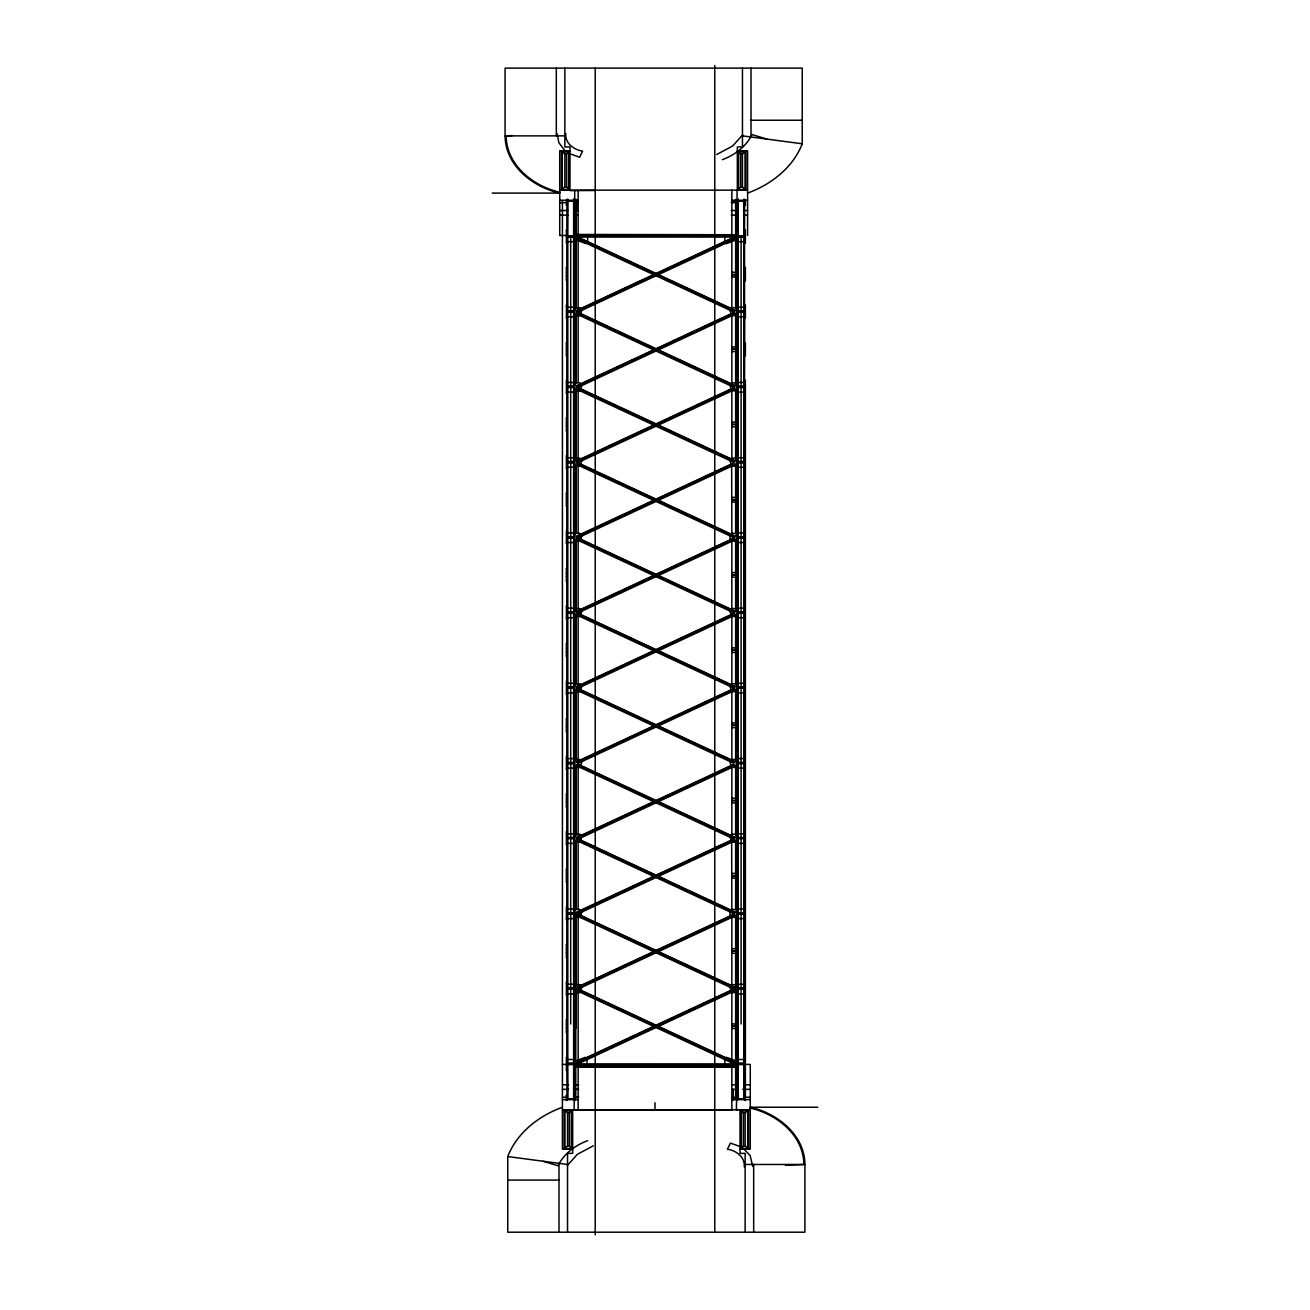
<?xml version="1.0" encoding="UTF-8"?>
<svg xmlns="http://www.w3.org/2000/svg" width="1310" height="1310" viewBox="0 0 1310 1310"><rect width="100%" height="100%" fill="white"/><g stroke="black" fill="none" stroke-linecap="round" stroke-linejoin="round"><path stroke-width="1.5" d="M738.136 1065.636L735.925 1065.898M492.249 193.094L559.73 193.094C532.712 187.117 505.316 165.584 505.087 135.863L505.087 68.12L802.244 68.12L802.244 143.789C792.976 167.664 771.115 184.513 747.584 193.094M817.751 1107.228L750.27 1107.228C777.288 1113.222 804.684 1134.738 804.913 1164.475L804.913 1232.202L507.756 1232.202L507.756 1156.55C517.024 1132.659 538.885 1115.809 562.416 1107.228M742.655 134.799L732.683 145.983L716.701 154.514M567.345 1165.523L577.317 1154.339L593.299 1145.808M736.793 458.156L731.668 458.156L729.965 460.776L731.668 466.033L731.848 533.465L729.965 535.954L729.965 538.59L731.668 541.21L736.793 541.21M736.793 834.192L731.668 834.192L729.965 836.828L731.668 842.068L731.848 909.467L729.965 912.071L729.965 914.707L731.668 917.328L736.793 917.328M655.966 1026.827L736.204 988.919M569.13 189.492L566.559 186.871L566.559 154.023L569.13 151.403L562.301 151.403L562.301 189.492L569.13 189.492L569.13 151.403M562.301 189.492L564.856 186.871L564.856 154.023L562.301 151.403M745.03 189.492L742.459 186.871L742.459 154.023L745.03 151.403L738.201 151.403L738.201 189.492L745.03 189.492L745.03 151.403M738.201 189.492L740.756 186.871L740.756 154.023L738.201 151.403M571.799 1148.477L569.244 1145.857L569.244 1113.009L571.799 1110.389L564.97 1110.389L564.97 1148.477L571.799 1148.477L571.799 1110.389M564.97 1148.477L567.541 1145.857L567.541 1113.009L564.97 1110.389M747.699 1148.477L745.144 1145.857L745.144 1113.009L747.699 1110.389L740.87 1110.389L740.87 1148.477L747.699 1148.477L747.699 1110.389M740.87 1148.477L743.441 1145.857L743.441 1113.009L740.87 1110.389M576.793 310.83L733.911 237.634M582.475 308.423L595.411 302.397M599.112 300.678L617.6 292.065M621.284 290.329L676.746 264.505M680.447 262.786L724.807 242.104M577.071 311.174L734.271 238.076M577.235 311.403L734.435 238.305M576.793 386.09L733.911 312.894M586.176 381.947L652.707 350.949M661.959 346.642L711.87 323.39M721.106 319.083L732.192 313.925M577.071 386.434L734.271 313.336M577.235 386.647L734.435 313.548M576.793 461.267L733.911 388.071M577.071 461.611L734.206 388.431M577.137 461.709L734.353 388.628L577.301 461.906M576.793 536.51L733.911 463.314M577.071 536.854L734.206 463.691M577.137 536.969L734.353 463.887M577.301 537.149L734.435 463.986M576.793 611.688L733.911 538.492M580.625 610.149L608.348 597.229M612.048 595.51L652.707 576.564M656.408 574.828L667.51 569.67M671.195 567.95L728.507 541.243M577.071 612.032L734.271 538.95M577.235 612.261L734.435 539.163M576.793 686.948L733.911 613.751M580.625 685.392L595.411 678.498M599.112 676.779L649.023 653.526M656.408 650.087L708.17 625.983M711.87 624.248L730.358 615.635M577.071 687.292L734.271 614.193M577.235 687.504L734.435 614.406M576.793 762.125L733.911 688.929M734.189 689.273L577.301 762.764M576.793 837.86L733.911 764.663M577.071 838.203L734.206 765.04M577.137 838.318L734.419 765.302L577.317 838.531M576.793 912.562L733.911 839.366M577.071 912.906L734.206 839.726M577.137 913.004L734.419 840.005L577.317 913.217M576.793 987.805L733.911 914.609M577.071 988.149L734.206 914.986M577.137 988.248L734.419 915.248M577.317 988.477L734.435 915.281M576.793 1062.59L733.911 989.394M577.071 1062.934L734.189 989.738M574.975 1063.884L736.793 988.641L574.975 913.381M577.301 1063.229L734.435 990.049M722.334 159.673C734.697 155.088 746.127 146.605 752.022 134.57L766.808 139.04M587.666 1140.65C575.303 1145.235 563.873 1153.717 557.978 1165.753L543.192 1161.282M736.793 239.697L726.542 243.627L724.839 240.483L724.839 235.751M574.975 1061.28L585.226 1057.334L586.945 1060.494L586.945 1065.21M574.108 1110.241L574.697 1065.259M512.292 135.585L506.151 135.814C506.364 165.175 533.416 186.429 560.107 192.324M785.46 1165.229L803.849 1164.508C803.636 1135.148 776.584 1113.909 749.893 1107.998M751.007 120.242L802.244 120.242M505.087 135.863L564.856 135.863M569.981 150.748L559.73 150.748L559.73 235.554M737.333 150.748L747.584 150.748L747.584 235.473M562.809 151.796L568.606 151.796L568.606 189.099M744.506 151.796L738.709 151.796L738.709 189.099M564.856 154.023L566.559 154.023M740.756 154.023L742.459 154.023M564.856 186.871L566.559 186.871M740.756 186.871L742.459 186.871M559.73 190.163L577.546 190.163M747.584 190.163L578.152 190.163L578.152 235.112M595.231 190.49L569.981 190.605L569.981 146.949L564.856 146.949L564.856 68.12M559.73 200.266L577.464 200.266M732.29 200.266L747.584 200.266M567.754 201.069L573.633 201.069M731.586 201.118L735.63 201.118L735.63 199.316M738.136 201.069L744.014 201.069M567.754 201.265L573.633 201.265M738.136 201.265L744.014 201.265M559.73 202.641L565.855 202.641M574.026 202.641L578.119 202.641M731.258 202.641L737.383 202.641M566.411 204.688L567.279 204.688M574.108 204.688L574.975 204.688M744.489 204.688L745.374 204.688M567.279 205.408L566.411 205.408L566.411 199.775M574.108 205.408L574.975 205.408L574.975 199.775M744.489 205.408L745.374 205.408L745.374 199.775M559.73 210.517L567.901 210.517M574.026 210.517L578.103 210.517M731.258 210.517L737.383 210.517M743.507 210.517L747.584 210.517M559.73 215.118L567.901 215.118M574.026 215.118L578.103 215.118M731.258 215.118L737.383 215.118M743.507 215.118L747.584 215.118M567.279 229.84L566.411 229.84L566.411 242.989L567.279 242.989M574.108 229.84L574.975 229.84L574.975 242.989L574.108 242.989M737.661 229.84L736.793 229.84L736.793 242.989L737.661 242.989M744.489 229.84L745.374 229.84L745.374 242.989L744.489 242.989M566.411 230.56L567.279 230.56M574.108 230.56L574.975 230.56M736.793 230.56L737.661 230.56M744.489 230.56L745.374 230.56M567.279 234.49L567.476 200.708M575.663 234.441L738.136 234.736M574.108 234.834L574.975 234.834M744.489 234.834L745.374 234.834M559.73 235.473L567.328 235.473M575.663 235.62L736.204 235.522M567.754 235.816L573.633 235.816M575.663 235.751L736.793 235.751M738.136 235.816L744.014 235.816M567.754 236.013L573.633 236.013M575.663 236.013L736.204 235.98M738.136 236.013L744.014 236.013M567.754 236.832L573.633 236.832M738.136 236.832L744.014 236.832M567.754 237.028L573.633 237.028M575.663 237.061L736.204 237.061M738.136 237.028L744.014 237.028M744.489 237.994L745.374 237.994M567.279 238.371L567.279 309.733M567.279 241.662L574.108 241.662M737.661 241.662L744.489 241.662M566.411 242.399L567.279 242.399M574.108 242.399L574.975 242.399M736.793 242.399L737.661 242.399M744.489 242.399L745.374 242.399M567.279 267.453L566.411 267.453L566.411 280.586L567.279 280.586M574.108 267.453L574.975 267.453L574.975 280.815M744.489 267.453L745.374 267.453L745.374 280.815M566.411 268.026L567.279 268.026M574.108 268.026L574.975 268.026M744.489 268.026L745.374 268.026M566.411 272.447L567.279 272.447M574.108 272.447L574.975 272.447M732.225 272.316L736.285 272.316L736.285 276.918L732.225 276.918M744.489 272.447L745.374 272.447M732.225 274.494L736.285 274.494M732.225 274.756L736.285 274.756M566.411 275.591L567.279 275.591M574.108 275.591L574.975 275.591M744.489 275.591L745.374 275.591M566.411 279.865L567.279 279.865M574.108 279.865L574.975 279.865M744.489 279.865L745.374 279.865M574.108 280.586L574.975 280.586M744.489 280.586L745.374 280.586M567.279 305.099L566.411 305.099L566.411 318.232L567.279 318.232M574.108 305.099L574.975 305.099L574.975 318.232L574.108 318.232M737.661 305.099L736.793 305.099L736.793 318.232L737.661 318.232M744.489 305.099L745.374 305.099L745.374 318.232L744.489 318.232M566.411 305.82L567.279 305.82M574.108 305.82L574.975 305.82M736.793 305.82L737.661 305.82M744.489 305.82L745.374 305.82M567.279 307.293L574.108 307.293M737.661 307.293L744.489 307.293M574.975 307.719L580.101 307.719L581.82 310.355L580.101 315.612L574.975 315.612M736.793 307.719L731.668 307.719L729.965 310.355L731.668 315.612L736.793 315.612M744.489 310.093L745.374 310.093M567.754 311.076L573.633 311.076M738.136 311.076L744.014 311.076M567.754 311.272L573.633 311.272M738.136 311.272L744.014 311.272M567.754 312.091L573.633 312.288M738.136 312.091L744.014 312.288M744.489 313.237L745.374 313.237M567.279 313.614L567.279 384.911M744.309 384.911L744.489 313.614M567.279 316.84L574.108 316.84M737.661 316.84L744.489 316.84M566.411 317.659L567.279 317.659M574.108 317.659L574.975 317.659M736.793 317.659L737.661 317.659M744.489 317.659L745.374 317.659M567.279 342.696L566.411 342.696L566.411 355.829L567.279 355.829M574.108 342.696L574.975 342.696L574.975 355.829L574.108 355.829M744.489 342.696L745.374 342.696L745.374 355.829L744.489 355.829M566.411 343.285L567.279 343.285M574.108 343.285L574.975 343.285M744.489 343.285L745.374 343.285M732.225 346.97L736.285 346.97L736.285 351.571L732.225 351.571M566.411 347.69L567.279 347.69M574.108 347.69L574.975 347.69M744.489 347.69L745.374 347.69M732.225 349.131L736.285 349.131M732.225 349.393L736.285 349.393M566.411 350.851L567.279 350.851M574.108 350.851L574.975 350.851M744.489 350.851L745.374 350.851M566.411 355.108L567.279 355.108M574.108 355.108L574.975 355.108M744.489 355.108L745.374 355.108M567.279 380.277L566.411 380.277L566.411 393.409L567.279 393.409M574.108 380.277L574.975 380.277L574.975 1100.547M737.661 380.277L736.793 380.277L736.793 393.409L737.661 393.409M744.489 380.277L745.374 380.277L745.374 1100.547M574.108 380.997L574.975 380.997M744.489 380.997L745.374 380.997M567.279 382.471L574.108 382.471M737.661 382.471L744.489 382.471M574.975 382.897L580.101 382.897L581.82 385.533L580.101 390.789L574.975 390.789M736.793 382.897L731.668 382.897L729.965 385.533L731.668 390.789L736.793 390.789M744.489 385.271L745.374 385.271M567.754 386.253L573.633 386.253M738.136 386.253L744.014 386.253M567.754 386.45L573.633 386.45M738.136 386.45L744.014 386.45M567.754 387.269L573.633 387.269M738.136 387.269L744.014 387.269M567.754 387.465L573.633 387.465M738.136 387.465L744.014 387.465M744.489 388.415L745.374 388.415M567.279 388.792L567.279 460.17M744.309 460.17L744.489 388.792M567.279 392.099L574.108 392.099M737.661 392.099L744.489 392.099M566.411 392.836L567.279 392.836M574.108 392.836L574.975 392.836M736.793 392.836L737.661 392.836M744.489 392.836L745.374 392.836M574.108 393.409L574.975 393.409M744.489 393.409L745.374 393.409M567.279 417.874L566.411 417.874L566.411 431.006L567.279 431.006M574.108 417.874L574.975 417.874M744.489 417.874L745.374 417.874M566.411 418.463L567.279 418.463M574.108 418.463L574.975 418.463M744.489 418.463L745.374 418.463M732.225 422.147L736.285 422.147L736.285 426.749L732.225 426.749M566.411 422.868L567.279 422.868M574.108 422.868L574.975 422.868M744.489 422.868L745.374 422.868M732.225 424.309L736.285 424.309M732.225 424.571L736.285 424.571M566.411 426.028L567.279 426.028M574.108 426.028L574.975 426.028M744.489 426.028L745.374 426.028M566.411 430.286L567.279 430.286M574.108 430.286L574.975 430.286M744.489 430.286L745.374 430.286M574.108 431.006L574.975 431.006M744.489 431.006L745.374 431.006M567.279 455.536L566.411 455.536L566.411 468.669L567.279 468.669M574.108 455.536L574.975 455.536M737.661 455.536L736.793 455.536L736.793 468.669L737.661 468.669M744.489 455.536L745.374 455.536M566.411 456.257L567.279 456.257M574.108 456.257L574.975 456.257M736.793 456.257L737.661 456.257M744.489 456.257L745.374 456.257M567.279 457.73L574.108 457.73M737.661 457.73L744.489 457.73M574.975 458.156L580.101 458.156L581.82 460.776L580.101 466.033L574.975 466.033M744.489 460.514L745.374 460.514M567.754 461.513L573.633 461.513M738.136 461.513L744.014 461.513M567.754 461.693L573.633 461.693M738.136 461.693L744.014 461.693M567.754 462.512L573.633 462.512M738.136 462.512L744.014 462.512M567.754 462.708L573.633 462.708M738.136 462.708L744.014 462.708M744.489 463.675L745.374 463.675M567.279 464.051L567.279 535.348M744.309 535.348L744.489 464.051M731.668 466.033L736.793 466.033M567.279 467.261L574.108 467.261M737.661 467.261L744.489 467.261M566.411 468.079L567.279 468.079M574.108 468.079L574.975 468.079M736.793 468.079L737.661 468.079M744.489 468.079L745.374 468.079M574.108 468.669L574.975 468.669M744.489 468.669L745.374 468.669M567.279 493.133L566.411 493.133L566.411 506.266L567.279 506.266M574.108 493.133L574.975 493.133M744.489 493.133L745.374 493.133M566.411 493.706L567.279 493.706M574.108 493.706L574.975 493.706M744.489 493.706L745.374 493.706M732.225 497.407L736.285 497.407L736.285 501.992L732.225 501.992M566.411 498.127L567.279 498.127M574.108 498.127L574.975 498.127M744.489 498.127L745.374 498.127M732.225 499.568L736.285 499.568M732.225 499.831L736.285 499.831M566.411 501.272L567.279 501.272M574.108 501.272L574.975 501.272M744.489 501.272L745.374 501.272M566.411 505.545L567.279 505.545M574.108 505.545L574.975 505.545M744.489 505.545L745.374 505.545M574.108 506.266L574.975 506.266M744.489 506.266L745.374 506.266M567.279 530.714L566.411 530.714L566.411 543.846L567.279 543.846M574.108 530.714L574.975 530.714M737.661 530.714L736.793 530.714L736.793 543.846L737.661 543.846M744.489 530.714L745.374 530.714M574.108 531.434L574.975 531.434M744.489 531.434L745.374 531.434M567.279 532.908L574.108 532.908M737.661 532.908L744.489 532.908M574.975 533.334L580.101 533.334L581.82 535.954L580.101 541.21L574.975 541.21M731.668 533.334L736.793 533.334M744.489 535.692L745.374 535.692M567.754 536.871L573.633 536.691M738.136 536.691L744.014 536.871M567.754 537.689L573.633 537.689M738.136 537.689L744.014 537.689M567.754 537.886L573.633 537.886M738.136 537.886L744.014 537.886M744.489 538.852L745.374 538.852M567.279 539.229L567.279 610.607M744.309 610.607L744.489 539.229M567.279 542.52L574.108 542.52M737.661 542.52L744.489 542.52M566.411 543.257L567.279 543.257M574.108 543.257L574.975 543.257M736.793 543.257L737.661 543.257M744.489 543.257L745.374 543.257M574.108 543.846L574.975 543.846M744.489 543.846L745.374 543.846M567.279 568.311L566.411 568.311L566.411 581.443L567.279 581.443M574.108 568.311L574.975 568.311M744.489 568.311L745.374 568.311M566.411 568.884L567.279 568.884M574.108 568.884L574.975 568.884M744.489 568.884L745.374 568.884M732.225 572.585L736.285 572.585L736.285 577.17L732.225 577.17M566.411 573.305L567.279 573.305M574.108 573.305L574.975 573.305M744.489 573.305L745.374 573.305M732.225 574.746L736.285 574.746M732.225 575.008L736.285 575.008M566.411 576.449L567.279 576.449M574.108 576.449L574.975 576.449M744.489 576.449L745.374 576.449M566.411 580.723L567.279 580.723M574.108 580.723L574.975 580.723M744.489 580.723L745.374 580.723M574.108 581.443L574.975 581.443M744.489 581.443L745.374 581.443M567.279 605.957L566.411 605.957L566.411 619.09L567.279 619.09M574.108 605.957L574.975 605.957M737.661 605.957L736.793 605.957L736.793 619.09L737.661 619.09M744.489 605.957L745.374 605.957M566.411 606.677L567.279 606.677M574.108 606.677L574.975 606.677M736.793 606.677L737.661 606.677M744.489 606.677L745.374 606.677M567.279 608.151L574.108 608.151M737.661 608.151L744.489 608.151M574.975 608.593L580.101 608.593L581.82 611.213L580.101 616.47L574.975 616.47M736.793 608.593L731.668 608.593L729.965 611.213L731.668 616.47L736.793 616.47M744.489 610.951L745.374 610.951M567.754 611.934L573.633 611.934M738.136 611.934L744.014 611.934M567.754 612.13L573.633 612.13M738.136 612.13L744.014 612.13M567.754 612.949L573.633 612.949M738.136 612.949L744.014 612.949M567.754 613.145L573.633 613.145M738.136 613.145L744.014 613.145M744.489 614.112L745.374 614.112M567.279 614.488L567.279 685.769M744.309 685.769L744.489 614.488M567.279 617.698L574.108 617.698M737.661 617.698L744.489 617.698M566.411 618.517L567.279 618.517M574.108 618.517L574.975 618.517M736.793 618.517L737.661 618.517M744.489 618.517L745.374 618.517M574.108 619.09L574.975 619.09M744.489 619.09L745.374 619.09M567.279 643.554L566.411 643.554L566.411 656.703L567.279 656.703M574.108 643.554L574.975 643.554M744.489 643.554L745.374 643.554M566.411 644.143L567.279 644.143M574.108 644.143L574.975 644.143M744.489 644.143L745.374 644.143M732.225 647.828L736.285 647.828L736.285 652.429L732.225 652.429M566.411 648.548L567.279 648.548M574.108 648.548L574.975 648.548M744.489 648.548L745.374 648.548M732.225 650.006L736.285 650.006M732.225 650.268L736.285 650.268M566.411 651.709L567.279 651.709M574.108 651.709L574.975 651.709M744.489 651.709L745.374 651.709M566.411 655.983L567.279 655.983M574.108 655.983L574.975 655.983M744.489 655.983L745.374 655.983M574.108 656.703L574.975 656.703M744.489 656.703L745.374 656.703M567.279 681.135L566.411 681.135L566.411 694.267L567.279 694.267M574.108 681.135L574.975 681.135M737.661 681.135L736.793 681.135L736.793 694.267L737.661 694.267M744.489 681.135L745.374 681.135M574.108 681.855L574.975 681.855M744.489 681.855L745.374 681.855M567.279 683.329L574.108 683.329M737.661 683.329L744.489 683.329M574.975 683.771L580.101 683.771L581.82 686.391L580.101 691.647L574.975 691.647M736.793 683.771L731.668 683.771L729.965 686.391L731.668 691.647L736.793 691.647M744.489 686.129L745.374 686.129M567.754 687.111L573.633 687.111M738.136 687.111L744.014 687.111M567.754 687.308L573.633 687.308M738.136 687.308L744.014 687.308M567.754 688.127L573.633 688.323M738.136 688.323L744.014 688.127M744.489 689.273L745.374 689.273M567.279 689.666L567.279 761.028M744.309 761.028L744.489 689.666M567.279 692.957L574.108 692.957M737.661 692.957L744.489 692.957M566.411 693.694L567.279 693.694M574.108 693.694L574.975 693.694M736.793 693.694L737.661 693.694M744.489 693.694L745.374 693.694M574.108 694.267L574.975 694.267M744.489 694.267L745.374 694.267M567.279 718.731L566.411 718.731L566.411 731.881L567.279 731.881M574.108 718.731L574.975 718.731M744.489 718.731L745.374 718.731M566.411 719.321L567.279 719.321M574.108 719.321L574.975 719.321M744.489 719.321L745.374 719.321M732.225 723.005L736.285 723.005L736.285 727.607L732.225 727.607M566.411 723.726L567.279 723.726M574.108 723.726L574.975 723.726M744.489 723.726L745.374 723.726M732.225 725.167L736.285 725.167M732.225 725.445L736.285 725.445M566.411 726.886L567.279 726.886M574.108 726.886L574.975 726.886M744.489 726.886L745.374 726.886M566.411 731.16L567.279 731.16M574.108 731.16L574.975 731.16M744.489 731.16L745.374 731.16M574.108 731.881L574.975 731.881M744.489 731.881L745.374 731.881M567.279 756.394L566.411 756.394L566.411 769.527L567.279 769.527M574.108 756.394L574.975 756.394M737.661 756.394L736.793 756.394L736.793 769.527L737.661 769.527M744.489 756.394L745.374 756.394M574.108 757.115L574.975 757.115M744.489 757.115L745.374 757.115M567.279 758.588L574.108 758.588M737.661 758.588L744.489 758.588M574.975 759.505L580.101 759.505L581.82 762.125L580.101 767.382L574.975 767.382M736.793 759.505L731.668 759.505L729.965 762.125L731.668 767.382L736.793 767.382M744.489 761.388L745.374 761.388M567.754 762.371L573.633 762.567M738.136 762.567L744.014 762.371M567.754 763.386L573.633 763.386M738.136 763.386L744.014 763.386M567.754 763.583L573.633 763.583M738.136 763.583L744.014 763.583M744.489 764.532L745.374 764.532M567.279 764.909L567.279 836.206M744.309 836.206L744.489 764.909M567.279 768.135L574.108 768.135M737.661 768.135L744.489 768.135M566.411 768.937L567.279 768.937M574.108 768.937L574.975 768.937M736.793 768.937L737.661 768.937M744.489 768.937L745.374 768.937M574.108 769.527L574.975 769.527M744.489 769.527L745.374 769.527M567.279 793.991L566.411 793.991L566.411 807.124L567.279 807.124M574.108 793.991L574.975 793.991M744.489 793.991L745.374 793.991M566.411 794.581L567.279 794.581M574.108 794.581L574.975 794.581M744.489 794.581L745.374 794.581M732.225 798.265L736.285 798.265L736.285 802.866L732.225 802.866M566.411 798.985L567.279 798.985M574.108 798.985L574.975 798.985M744.489 798.985L745.374 798.985M732.225 800.426L736.285 800.426M732.225 800.688L736.285 800.688M566.411 802.129L567.279 802.129M574.108 802.129L574.975 802.129M744.489 802.129L745.374 802.129M566.411 806.403L567.279 806.403M574.108 806.403L574.975 806.403M744.489 806.403L745.374 806.403M574.108 807.124L574.975 807.124M744.489 807.124L745.374 807.124M567.279 831.572L566.411 831.572L566.411 844.704L567.279 844.704M574.108 831.572L574.975 831.572M737.661 831.572L736.793 831.572L736.793 844.704L737.661 844.704M744.489 831.572L745.374 831.572M566.411 832.292L567.279 832.292M574.108 832.292L574.975 832.292M736.793 832.292L737.661 832.292M744.489 832.292L745.374 832.292M567.279 833.766L574.108 833.766M737.661 833.766L744.489 833.766M574.975 834.192L580.101 834.192L581.82 836.828L580.101 842.068L574.975 842.068M744.489 836.566L745.374 836.566M567.754 837.548L573.633 837.548M738.136 837.548L744.014 837.548M567.754 837.745L573.633 837.745M738.136 837.745L744.014 837.745M567.754 838.564L573.633 838.76M738.136 838.564L744.014 838.76M744.489 839.71L745.374 839.71M567.279 840.087L567.279 911.465M744.309 911.465L744.489 840.087M731.668 842.068L736.793 842.068M567.279 843.378L574.108 843.378M737.661 843.378L744.489 843.378M566.411 844.115L567.279 844.115M574.108 844.115L574.975 844.115M736.793 844.115L737.661 844.115M744.489 844.115L745.374 844.115M574.108 844.704L574.975 844.704M744.489 844.704L745.374 844.704M567.279 869.169L566.411 869.169L566.411 882.301L567.279 882.301M574.108 869.169L574.975 869.169M744.489 869.169L745.374 869.169M566.411 869.758L567.279 869.758M574.108 869.758L574.975 869.758M744.489 869.758L745.374 869.758M732.225 873.442L736.285 873.442L736.285 878.028L732.225 878.028M566.411 874.163L567.279 874.163M574.108 874.163L574.975 874.163M744.489 874.163L745.374 874.163M732.225 875.604L736.285 875.604M732.225 875.866L736.285 875.866M566.411 877.307L567.279 877.307M574.108 877.307L574.975 877.307M744.489 877.307L745.374 877.307M566.411 881.581L567.279 881.581M574.108 881.581L574.975 881.581M744.489 881.581L745.374 881.581M574.108 882.301L574.975 882.301M744.489 882.301L745.374 882.301M567.279 906.815L566.411 906.815L566.411 919.964L567.279 919.964M574.108 906.815L574.975 906.815M737.661 906.815L736.793 906.815L736.793 919.964L737.661 919.964M744.489 906.815L745.374 906.815M574.108 907.535L574.975 907.535M744.489 907.535L745.374 907.535M567.279 909.009L574.108 909.009M737.661 909.009L744.489 909.009M574.975 909.451L580.101 909.451L581.82 912.071L580.101 917.328L574.975 917.328M731.668 909.451L736.793 909.451M744.489 911.809L745.374 911.809M567.754 912.988L573.633 912.792M738.136 912.792L744.014 912.988M567.754 913.807L573.633 913.807M738.136 913.807L744.014 913.807M567.754 914.003L573.633 914.003M738.136 914.003L744.014 914.003M744.489 914.969L745.374 914.969M567.279 915.346L567.279 986.708M744.309 986.708L744.489 915.346M567.279 918.637L574.108 918.637M737.661 918.637L744.489 918.637M566.411 919.374L567.279 919.374M574.108 919.374L574.975 919.374M736.793 919.374L737.661 919.374M744.489 919.374L745.374 919.374M574.108 919.964L574.975 919.964M744.489 919.964L745.374 919.964M567.279 944.428L566.411 944.428L566.411 957.561L567.279 957.561M574.108 944.428L574.975 944.428M744.489 944.428L745.374 944.428M566.411 945.001L567.279 945.001M574.108 945.001L574.975 945.001M744.489 945.001L745.374 945.001M732.225 948.686L736.285 948.686L736.285 953.287L732.225 953.287M566.411 949.406L567.279 949.406M574.108 949.406L574.975 949.406M744.489 949.406L745.374 949.406M732.225 950.863L736.285 950.863M732.225 951.125L736.285 951.125M566.411 952.567L567.279 952.567M574.108 952.567L574.975 952.567M744.489 952.567L745.374 952.567M566.411 956.84L567.279 956.84M574.108 956.84L574.975 956.84M744.489 956.84L745.374 956.84M574.108 957.561L574.975 957.561M744.489 957.561L745.374 957.561M567.279 982.074L566.411 982.074L566.411 995.207L567.279 995.207M574.108 982.074L574.975 982.074M737.661 982.074L736.793 982.074L736.793 995.207L737.661 995.207M744.489 982.074L745.374 982.074M566.411 982.795L567.279 982.795M574.108 982.795L574.975 982.795M736.793 982.795L737.661 982.795M744.489 982.795L745.374 982.795M567.279 984.269L574.108 984.269M737.661 984.269L744.489 984.269M574.975 984.694L580.101 984.694L581.82 987.314L580.101 992.571L574.975 992.571M736.793 984.694L731.668 984.694L729.965 987.314L731.668 992.571L736.793 992.571M744.489 987.052L745.374 987.052M567.754 988.051L573.633 988.051M738.136 988.051L744.014 988.051M567.754 988.231L573.633 988.231M738.136 988.231L744.014 988.231M574.108 988.641L736.793 1063.884M567.754 989.05L573.633 989.05M738.136 989.05L744.014 989.05M567.754 989.246L573.633 989.246M738.136 989.246L744.014 989.246M744.489 990.213L745.374 990.213M567.279 990.589L567.279 1061.968M744.489 990.589L744.309 1061.968M567.279 993.881L574.108 993.881M737.661 993.881L744.489 993.881M566.411 994.617L567.279 994.617M574.108 994.617L574.975 994.617M736.793 994.617L737.661 994.617M744.489 994.617L745.374 994.617M574.108 995.207L574.975 995.207M744.489 995.207L745.374 995.207M567.279 1019.671L566.411 1019.671L566.411 1032.804L567.279 1032.804M574.108 1019.671L574.975 1019.671M744.489 1019.671L745.374 1019.671M566.411 1020.244L567.279 1020.244M574.108 1020.244L574.975 1020.244M744.489 1020.244L745.374 1020.244M732.225 1023.945L736.285 1023.945L736.285 1028.53L732.225 1028.53M566.411 1024.666L567.279 1024.666M574.108 1024.666L574.975 1024.666M744.489 1024.666L745.374 1024.666M574.108 1026.238L575.745 1026.238M732.225 1026.107L736.285 1026.107M732.225 1026.369L736.285 1026.369M566.411 1027.81L567.279 1027.81M574.108 1027.81L574.975 1027.81M744.489 1027.81L745.374 1027.81M566.411 1032.083L567.279 1032.083M574.108 1032.083L574.975 1032.083M744.489 1032.083L745.374 1032.083M574.108 1032.804L574.975 1032.804M744.489 1032.804L745.374 1032.804M567.279 1057.317L566.411 1057.317L566.411 1070.45L567.279 1070.45M574.108 1057.317L574.975 1057.317M737.661 1057.317L736.793 1057.317L736.793 1070.45L737.661 1070.45M744.489 1057.317L745.374 1057.317M574.108 1058.038L574.975 1058.038M744.489 1058.038L745.374 1058.038M567.279 1059.512L574.108 1059.512M737.661 1059.512L744.489 1059.512M744.489 1062.312L745.374 1062.312M567.754 1063.294L573.633 1063.294M738.136 1063.294L744.014 1063.294M567.754 1063.491L573.633 1063.491M738.136 1063.491L744.014 1063.491M737.661 1063.884L575.663 1063.867L575.663 1066.504L736.204 1066.504M562.416 1064.408L566.493 1064.408M567.754 1064.31L573.633 1064.31M738.136 1064.31L750.27 1064.408L750.27 1149.132L740.019 1149.132M567.754 1064.506L573.633 1064.506M738.136 1064.506L744.014 1064.506M575.663 1064.948L736.204 1064.932M574.975 1065.21L736.793 1065.177M575.663 1065.325L736.204 1065.456M744.489 1065.472L745.374 1065.472M567.279 1065.849L567.476 1099.63M744.309 1099.63L744.489 1065.849M574.975 1067.208L736.204 1067.208M566.411 1069.877L567.279 1069.877M574.108 1069.877L574.975 1069.877M736.793 1069.877L737.661 1069.877M744.489 1069.877L745.374 1069.877M574.108 1070.45L574.975 1070.45M744.489 1070.45L745.374 1070.45M562.416 1084.762L568.54 1084.762M574.664 1084.762L578.742 1084.762M731.897 1084.762L735.974 1084.762M744.145 1084.762L750.27 1084.762M562.416 1089.363L568.54 1089.363M573.796 1089.363L578.742 1089.363M731.897 1089.363L736.99 1089.363M742.672 1089.363L750.27 1089.363M567.279 1094.914L566.411 1094.914L566.411 1100.547M574.108 1094.914L574.975 1094.914M744.489 1094.914L745.374 1094.914M566.411 1095.504L567.279 1095.504M574.108 1095.504L574.975 1095.504M744.489 1095.504L745.374 1095.504M562.416 1097.256L566.493 1097.256M574.664 1097.256L578.742 1097.256M731.881 1097.256L735.974 1097.256M744.145 1097.256L750.27 1097.256M567.754 1099.074L573.633 1099.074M731.586 1099.008L735.63 1099.008M738.136 1099.074L744.014 1099.074M567.754 1099.27L573.633 1099.27M738.136 1099.27L744.014 1099.27M562.416 1099.614L577.71 1099.614M732.536 1099.614L750.27 1099.614M562.416 1109.734L750.27 1109.734M714.769 1109.848L731.848 1109.848M572.667 1110.176L731.848 1110.176L731.848 1064.768M737.694 1110.209L736.4 1110.209L737.055 1069.337M565.494 1110.782L571.291 1110.782L571.291 1148.084M747.191 1110.782L741.394 1110.782L741.394 1148.084M567.541 1113.009L569.244 1113.009M743.441 1113.009L745.144 1113.009M567.541 1145.857L569.244 1145.857M743.441 1145.857L745.144 1145.857M572.667 1149.132L562.416 1149.132L562.416 200.594M745.144 1164.475L804.913 1164.475M507.756 1180.081L558.993 1180.081M742.459 135.863L802.244 143.789M507.756 1156.55L567.541 1164.475M575.663 239.697L585.914 243.627L587.617 240.483L587.617 235.751M736.793 1061.231L726.542 1057.301L724.839 1060.445L724.839 1065.177M577.481 237.323L734.599 310.519M577.202 237.667L734.32 310.863M577.039 237.896L734.304 310.896M576.957 237.994L734.091 311.158M577.481 312.582L734.599 385.779M577.186 312.943L734.32 386.123M734.239 386.221L577.039 313.139L734.091 386.417M577.481 387.76L734.599 460.956M582.885 390.511L618.009 406.87M621.71 408.589L654.984 424.096M658.668 425.816L693.792 442.174M697.493 443.91L730.767 459.401M577.186 388.12L734.32 461.3M576.957 388.415L734.239 461.398M577.481 463.019L734.599 536.216M581.034 464.903L653.133 498.488M658.668 501.075L690.092 515.714M693.792 517.434L712.28 526.047M715.981 527.766L728.917 533.792M577.12 463.462L734.32 536.56M576.957 463.675L734.157 536.773M577.481 538.197L734.599 611.393M581.034 540.08L590.286 544.387M593.97 546.106L649.433 571.946M658.668 576.253L725.216 607.25M577.12 538.639L734.32 611.737M576.957 538.852L734.157 611.95M577.481 613.44L734.599 686.636M581.034 615.34L608.757 628.243M612.458 629.979L684.557 663.564M688.241 665.283L721.515 680.774M725.216 682.51L728.917 684.229M577.12 613.882L734.32 686.98M576.957 614.112L734.157 687.193M577.481 688.618L734.599 761.814M577.186 688.995L734.32 762.158M734.239 762.256L577.039 689.175L734.091 762.453M577.481 764.369L734.599 837.565M581.034 766.252L653.133 799.837M658.668 802.424L712.28 827.396M715.981 829.115L728.917 835.141M577.12 764.811L734.32 837.909M576.957 765.024L734.157 838.122M577.481 839.055L734.599 912.251M581.034 840.938L653.133 874.523M658.668 877.111L712.28 902.082M715.981 903.802L730.767 910.696M577.12 839.497L734.32 912.595M576.957 839.71L734.157 912.808M577.481 914.298L734.599 987.494M582.885 917.049L612.458 930.837M621.71 935.144L654.984 950.634M658.668 952.37L671.621 958.396M675.305 960.115L730.767 985.939M577.12 914.757L734.32 987.838M576.957 914.969L734.157 988.067M577.481 989.083L734.599 1062.279M577.186 989.443L734.32 1062.623M734.239 1062.721L577.039 989.639L734.091 1062.918M569.195 153.499L579.609 157.266L582.59 151.108C573.911 149.88 564.757 143.183 565.773 133.489M740.805 1146.823L730.39 1143.073L727.41 1149.214C736.089 1150.442 745.243 1157.139 744.227 1166.833M743.13 1148.248L750.139 1155.584L752.742 1166.489M564.741 150.47L558.797 142.61L557.258 133.849M753.676 1164.475L753.676 1232.202M751.007 68.12L751.007 136.928M748.567 1109.734L748.567 1149.132M745.881 150.748L745.881 190.163M745.144 1232.202L745.144 1153.373L740.019 1153.373L740.019 1109.734M744.489 200.414L744.489 1099.909M744.309 200.708L744.309 234.49M744.309 238.371L744.309 309.733M744.014 198.956L744.014 1099.385M742.459 68.12L742.459 146.949L737.333 146.949L737.333 190.163M741.083 235.816L741.083 1024.027M738.136 198.956L738.136 1099.385M737.661 200.414L737.661 1099.909M737.055 190.638L737.055 229.463M737.055 241.728L737.055 305.066M737.055 317.331L737.055 380.686M737.055 392.951L737.055 456.289M737.055 468.554L737.055 531.909M737.055 542.111L737.055 607.512M737.055 619.777L737.055 681.069M737.055 693.334L737.055 756.689M737.055 768.954L737.055 832.292M737.055 844.557L737.055 907.912M737.055 918.13L737.055 983.515M737.055 995.78L737.055 1057.072M736.793 200.414L736.793 205.408M736.793 267.453L736.793 280.586M736.793 342.696L736.793 355.829M736.793 417.874L736.793 431.006M736.793 493.133L736.793 506.266M736.793 568.311L736.793 581.443M736.793 643.554L736.793 656.703M736.793 718.731L736.793 731.881M736.793 793.991L736.793 807.124M736.793 869.169L736.793 882.301M736.793 944.428L736.793 957.561M736.793 1019.671L736.793 1032.804M736.793 1094.914L736.793 1100.547M736.204 214.512L736.204 1068.403M735.63 201.986L735.63 234.686M735.63 238.78L735.63 308.259M735.63 314.384L735.63 347.084M735.63 351.162L735.63 383.863M735.63 389.987L735.63 422.688M735.63 426.782L735.63 459.466M735.63 465.607L735.63 533.039M735.63 541.21L735.63 573.911M735.63 577.988L735.63 610.689M735.63 616.813L735.63 684.262M735.63 690.386L735.63 723.087M735.63 727.165L735.63 759.865M735.63 765.99L735.63 798.691M735.63 802.784L735.63 835.469M735.63 841.61L735.63 909.042M735.63 917.213L735.63 949.914M735.63 953.991L735.63 986.692M735.63 992.816L735.63 1062.295M735.63 1066.389L735.63 1099.09M733.191 1089.363L733.191 1100.318M731.848 190.163L731.848 235.112M731.848 241.236L731.848 308.685M731.848 314.809L731.848 382.242M731.848 390.413L731.848 459.892M731.848 539.589L731.848 609.068M731.848 617.239L731.848 684.688M731.848 690.812L731.848 760.291M731.848 766.416L731.848 835.895M731.848 915.592L731.848 985.071M731.848 993.242L731.848 1060.691M714.769 65.5L714.769 1232.202M655 1102.758L655 1109.734M595.231 68.12L595.231 1234.822M578.152 239.206L578.152 308.685M578.152 314.809L578.152 382.242M578.152 390.413L578.152 459.892M578.152 466.033L578.152 533.465M578.152 539.589L578.152 609.068M578.152 617.239L578.152 684.688M578.152 690.812L578.152 760.291M578.152 766.416L578.152 835.895M578.152 842.035L578.152 909.467M578.152 915.592L578.152 985.071M578.152 993.242L578.152 1110.176M576.809 199.562L576.809 210.517M575.778 199.316L575.778 234.686M575.778 238.78L575.778 308.259M575.778 314.384L575.778 383.863M575.778 389.987L575.778 459.466M575.778 465.607L575.778 533.039M575.778 541.21L575.778 610.689M575.778 616.813L575.778 684.262M575.778 690.386L575.778 759.865M575.778 765.99L575.778 835.469M575.778 841.61L575.778 909.042M575.778 917.213L575.778 986.692M575.778 992.816L575.778 1062.295M575.778 1066.389L575.778 1099.09M575.745 200.545L575.745 308.849M575.745 314.973L575.745 382.405M575.745 390.593L575.745 460.072M575.745 466.196L575.745 533.629M575.745 539.753L575.745 609.232M575.745 615.372L575.745 684.852M575.745 690.976L575.745 760.455M575.745 766.596L575.745 836.075M575.745 842.199L575.745 909.631M575.745 915.772L575.745 985.235M575.745 991.375L575.745 1028.53M574.697 190.638L574.697 235.587M574.697 239.681L574.697 309.16M574.697 315.284L574.697 382.733M574.697 388.857L574.697 458.336M574.697 466.507L574.697 533.94M574.697 540.08L574.697 609.559M574.697 615.684L574.697 685.163M574.697 691.287L574.697 760.766M574.697 766.907L574.697 834.339M574.697 842.51L574.697 909.942M574.697 916.083L574.697 985.562M574.697 991.686L574.697 1061.165M574.108 200.414L574.108 1099.909M573.633 198.956L573.633 1099.385M572.667 1109.734L572.667 1153.373L567.541 1153.373L567.541 1232.202M570.702 235.816L570.702 1024.027M567.754 198.956L567.754 1099.385M567.279 200.414L567.279 1099.909M564.119 1109.734L564.119 1149.132M561.433 150.748L561.433 190.163M558.993 1163.411L558.993 1232.202M556.324 68.12L556.324 135.863M577.743 236.995L576.416 238.682L733.534 311.878L734.861 310.192L577.743 236.995M577.743 312.238L576.416 313.925L733.534 387.121L734.861 385.435L577.743 312.238L576.531 310.503L733.649 237.306L734.975 238.993L577.857 312.189M577.743 387.416L576.416 389.103L733.534 462.299L734.861 460.612L577.743 387.416L576.531 385.746L733.649 312.55L734.975 314.236L577.857 387.433M577.743 462.676L576.416 464.362L733.534 537.558L734.861 535.872L577.743 462.676L576.531 460.923L733.649 387.727L734.975 389.414L577.857 462.61M577.743 537.853L576.416 539.54L733.534 612.736L734.861 611.05L577.743 537.853L576.531 536.183L733.649 462.987L734.975 464.673L577.857 537.87M577.743 613.113L576.416 614.799L733.534 687.996L734.861 686.309L577.743 613.113L576.531 611.361L733.649 538.164L734.975 539.851L577.857 613.047M577.743 688.29L576.416 689.961L733.534 763.173L734.861 761.487L577.743 688.29L576.531 686.604L733.649 613.408L734.975 615.094L577.857 688.29M577.743 764.025L576.416 765.711L733.534 838.908L734.861 837.221L577.743 764.025M577.743 838.711L576.416 840.398L733.534 913.594L734.861 911.907L577.743 838.711M577.743 913.971L576.416 915.657L733.534 988.853L734.861 987.167L577.743 913.971L576.531 912.219L733.649 839.022L734.975 840.709L577.857 913.905M577.743 988.739L576.416 990.426L733.534 1063.622L734.861 1061.935L577.743 988.739M733.649 688.585L576.531 761.781L577.857 763.468L734.975 690.272L733.649 688.585M733.649 764.336L576.531 837.532L577.857 839.219L734.975 766.023L733.649 764.336M733.649 914.282L576.531 987.478L577.857 989.165L734.975 915.968L733.649 914.282M733.649 989.05L576.531 1062.246L577.857 1063.933L734.975 990.737L733.649 989.05"/></g></svg>
